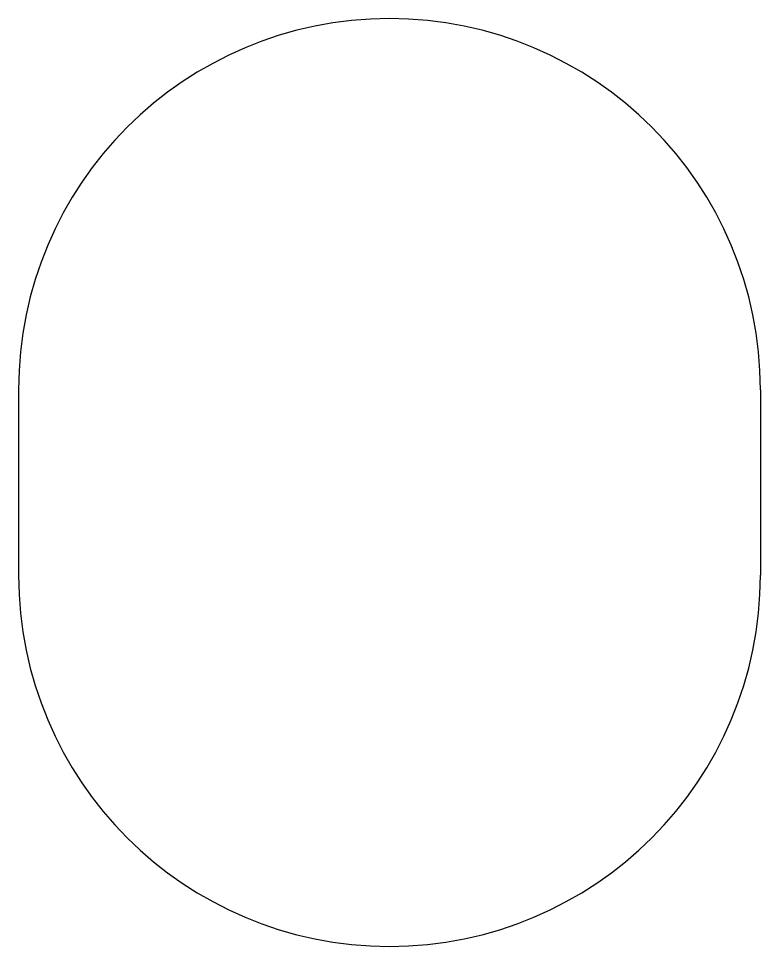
# Model space of a CAD drawing. Header units: millimetres. Extents: x 4480.5 to 4500.5, y 2249.8 to 2274.8.
import ezdxf

# ---------------------------------------------------------------- set-up
doc = ezdxf.new("R2010")
doc.units = ezdxf.units.MM

msp = doc.modelspace()

# ---------------------------------------------------------------- linework, layer by layer
for p, q in [((4480.491, 2264.797), (4480.491, 2259.797)), ((4500.491, 2264.797), (4500.491, 2259.797))]:
    msp.add_line(p, q)
for centre, start, end in [((4490.491, 2264.797), 0, 180), ((4490.491, 2259.797), 180, 0)]:
    msp.add_arc(centre, 10, start, end)

doc.saveas('drawing.dxf')
